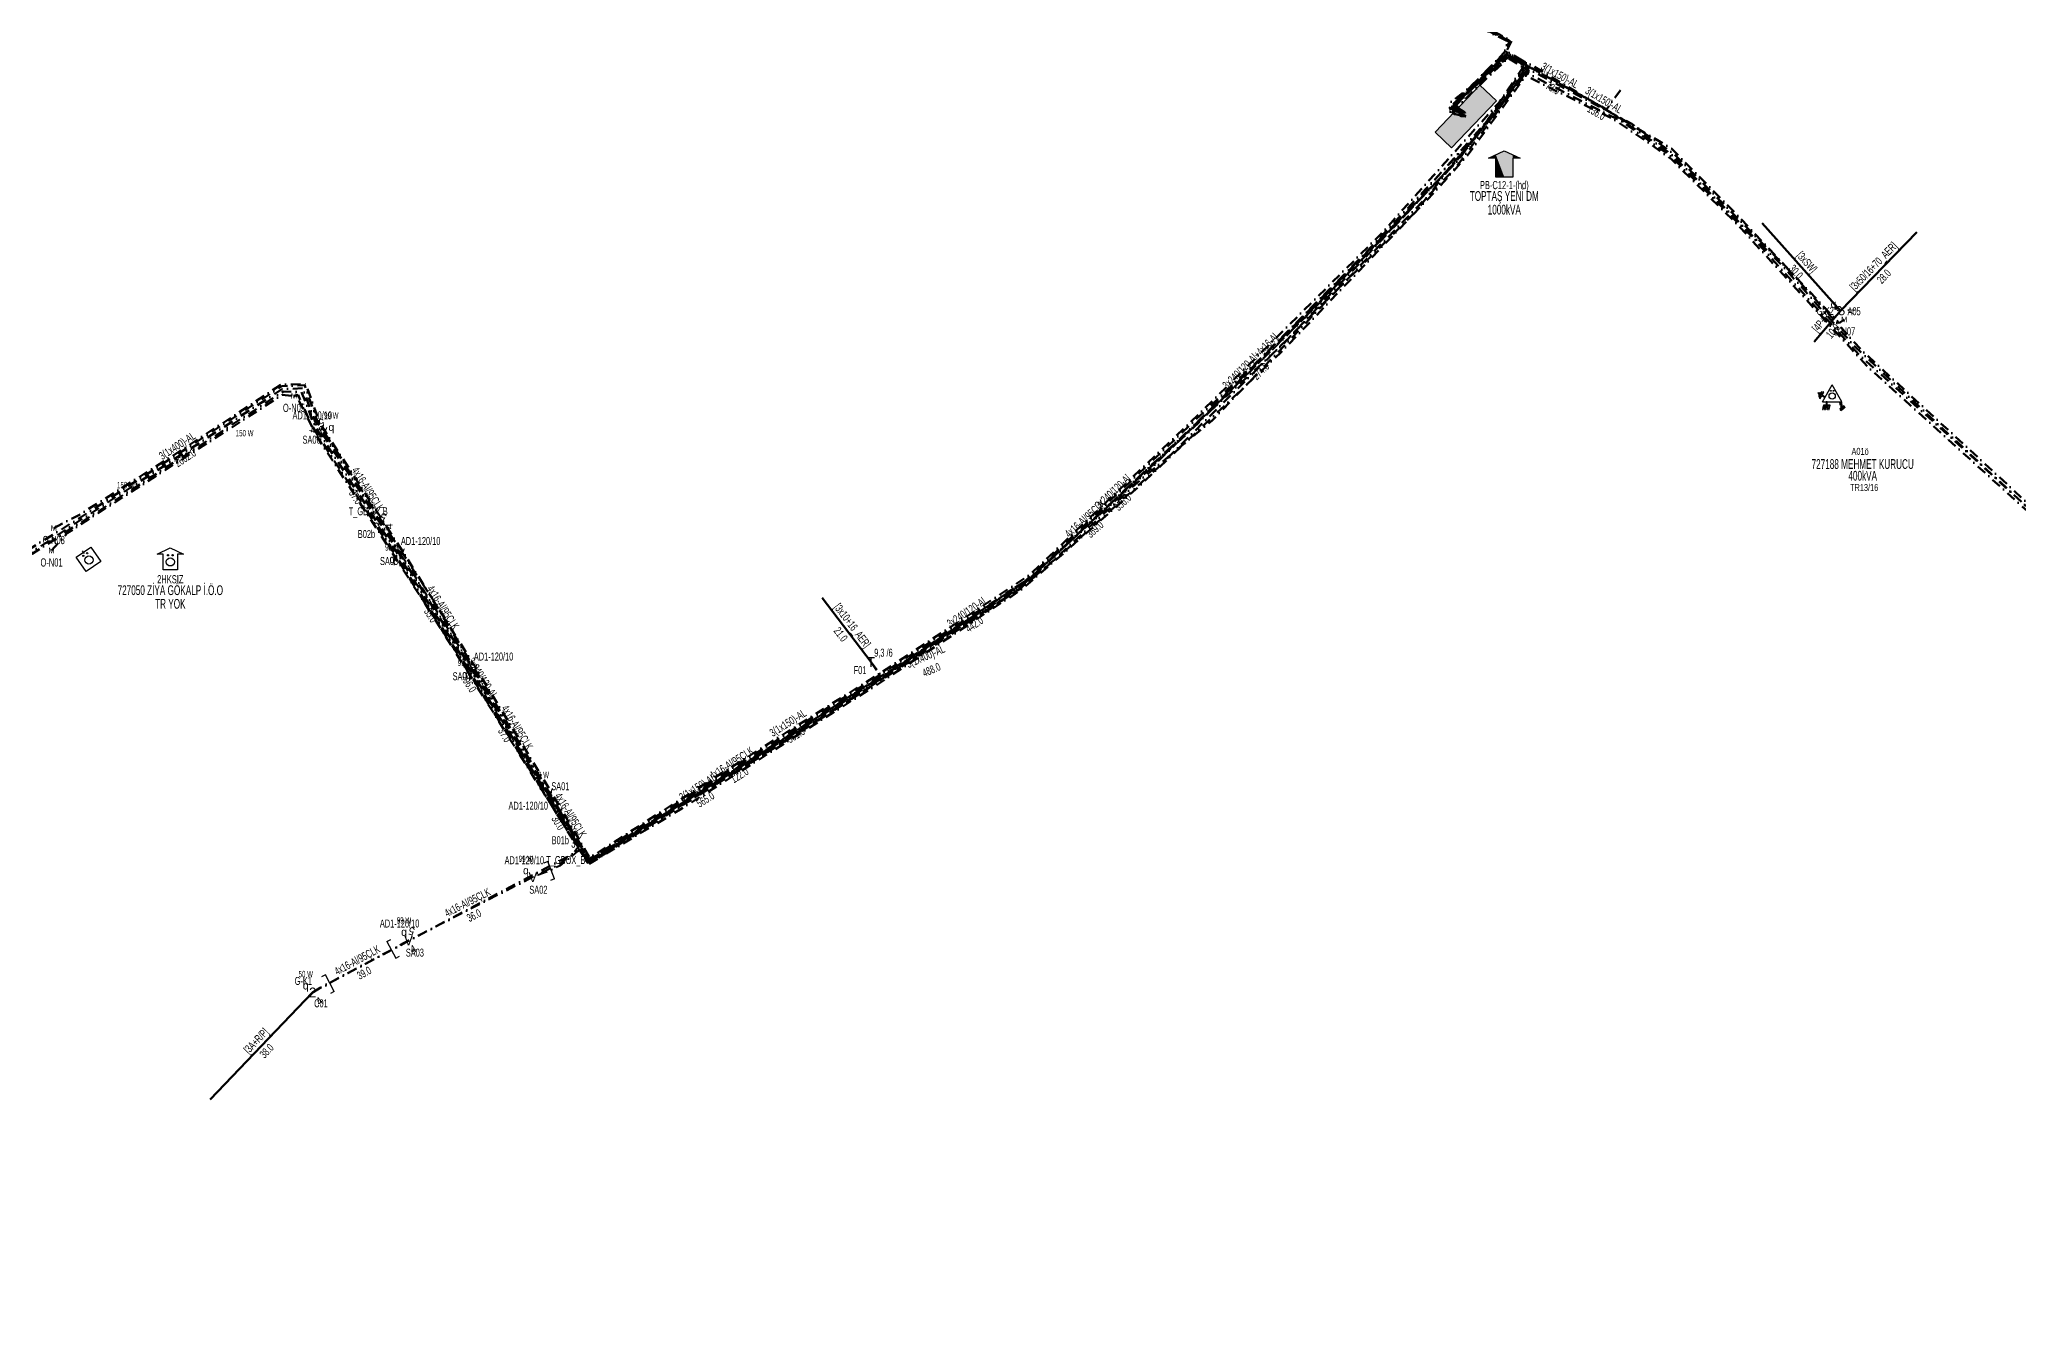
# Model space of a CAD drawing. Header units: millimetres. Extents: x 524161 to 529034, y 4027937 to 4030642.
# Drawn here: x 527295 to 527802, y 4029911 to 4030238 of the extents above; entities that cross this region are included whole.
import ezdxf
from ezdxf.enums import TextEntityAlignment as Align

# ---------------------------------------------------------------- set-up
doc = ezdxf.new("R2010")
doc.units = ezdxf.units.MM
doc.linetypes.add('DASHDOT', pattern=[5, 2.5, -1.25, 0, -1.25])
for name, color, linetype in [('DIREK_AG_TADILAT_BYSK', 3, 'Continuous'), ('LAMBA_GUCU', 4, 'Continuous'), ('NIA_AG', 5, 'Continuous')]:
    doc.layers.add(name, color=color, linetype=linetype)
for name, color, linetype, lineweight in [('DIREK_AG_YENI', 108, 'Continuous', 25), ('DIREK_AYD_YENI', 152, 'Continuous', 25), ('DIREK_BOX_YENI', 5, 'Continuous', 25), ('DIREK_OG_YENI', 10, 'Continuous', 25), ('HAT_AG_HAVAI_BYSK', 3, 'Continuous', 50), ('HAT_AG_YERALTI_YENI', 3, 'DASHDOT', 50), ('HAT_AYD_YERALTI_YENI', 4, 'DASHDOT', 40), ('HAT_BOX_YERALTI_YENI', 5, 'DASHDOT', 50), ('HAT_OG_HAVAI_BYSK', 1, 'Continuous', 70), ('HAT_OG_YERALTI_YENI', 1, 'DASHDOT', 70), ('NODE_OG_YENI', 5, 'Continuous', 25), ('TRAFO_MEVCUT', 5, 'Continuous', 30), ('TRAFO_TADILAT_BYSK', 5, 'Continuous', 30), ('TRAFO_YENI', 5, 'Continuous', 30)]:
    doc.layers.add(name, color=color, linetype=linetype, lineweight=lineweight)
doc.styles.add('Direk', font='B_CAD')
doc.styles.get("Standard").update_dxf_attribs({"font": 'Arial'})

# ---------------------------------------------------------------- blocks, each defined once
blk = doc.blocks.new('YENI_BINA_KARE')
blk.add_hatch(color=5).paths.add_polyline_path([(-2.25, -2.25), (2.25, -2.25), (2.25, 2.25), (-2.25, 2.25)])
at = {"layer": 'TRAFO_TADILAT_BYSK', "linetype": 'Continuous'}
for p, q in [((-2.25, -2.25), (-2.25, 2.25)), ((-2.25, 2.25), (2.25, 2.25)), ((0, 1.8), (0, 2.7)), ((2.25, 2.25), (2.25, -2.25)), ((2.25, -2.25), (-2.25, -2.25))]:
    blk.add_line(p, q, dxfattribs=at)
blk = doc.blocks.new('YENI_BETKOSK')
at = {"layer": 'TRAFO_YENI', "linetype": 'Continuous'}
for p, q in [((-3.4, 2), (0, 3.6)), ((-1.8, 2), (-3.4, 2)), ((-1.8, -2), (-1.8, 2)), ((0, 3.6), (3.4, 2)), ((3.4, 2), (1.8, 2)), ((1.8, 2), (1.8, -2)), ((1.8, -2), (-1.8, -2))]:
    blk.add_line(p, q, dxfattribs=at)
for points in [[(-3.4, 2), (-1.8, 2), (-1.8, 2.752941)], [(-1.8, 2.752941), (0, -2), (0, 3.6)], [(-1.8, -2), (-1.8, 2.752941), (0, -2)], [(0, -2), (0, 3.6), (1.8, -2)], [(0, 3.6), (1.8, -2), (1.8, 2.752941)], [(1.8, 2), (1.8, 2.752941), (3.4, 2)]]:
    blk.add_solid(points, dxfattribs=at)
blk = doc.blocks.new('MEV_DIREK_OZEL')
h = blk.add_hatch(color=32)
h.paths.add_polyline_path([(-2.12, 1), (-2.34, 1.12), (-3.29, -0.52), (-3.08, -0.65), (-2.65, 0.09), (-1.88, -0.36), (-1.78, -0.19), (-2.55, 0.26)])
h.paths.add_polyline_path([(-3.44, -0.15), (-3.31, -0.22), (-2.59, 1.01), (-2.72, 1.09)])
h.paths.add_polyline_path([(-3.52, 0.32), (-3.39, 0.24), (-3.03, 0.85), (-3.16, 0.92)])
h.paths.add_polyline_path([(-3.56, 0.84), (-3.64, 0.71), (-3.51, 0.63), (-3.43, 0.76)])
h.paths.add_polyline_path([(-1.49, -2.34), (-2.24, -2.34), (-2.5, -3.47), (-2.4, -3.47), (-2.19, -2.54), (-1.89, -2.54), (-2.1, -3.47), (-2, -3.47), (-1.79, -2.54), (-1.49, -2.54), (-1.7, -3.48), (-1.6, -3.48), (-1.39, -2.54), (-1.09, -2.54), (-1.3, -3.48), (-1.2, -3.48), (-0.99, -2.54), (-0.69, -2.55), (-0.9, -3.48), (-0.8, -3.48), (-0.54, -2.35), (-1.29, -2.34), (-1.29, -1.44), (-1.49, -1.44)])
at = {"layer": 'TRAFO_MEVCUT'}
for points in [[(2.4, -1.57), (2.17, -1.92), (2.12, -1.44), (1.99, -1.44), (2.06, -2.32), (2.29, -1.96), (2.35, -2.67), (2.14, -2.67), (2.44, -2.87), (2.45, -2.86), (2.69, -2.49), (2.49, -2.63)], [(2.4, -1.57), (2.17, -1.92), (2.12, -1.44), (1.99, -1.44), (2.06, -2.32), (2.29, -1.96), (2.35, -2.67), (2.14, -2.67), (2.44, -2.87), (2.02, -3.19), (2.24, -3.79), (2.3, -3.74), (2.13, -3.26), (2.3, -3.13), (2.48, -3.6), (2.54, -3.56), (2.36, -3.08), (2.54, -2.94), (2.72, -3.42), (2.78, -3.38), (2.6, -2.9), (2.78, -2.76), (2.95, -3.24), (3.01, -3.2), (2.84, -2.72), (3.01, -2.58), (3.19, -3.06), (3.25, -3.01), (3.03, -2.42), (2.45, -2.86), (2.69, -2.49), (2.49, -2.63)], [(3.01, -2.58), (3.19, -3.06), (3.25, -3.01), (3.03, -2.42), (2.45, -2.86), (2.69, -2.49), (2.49, -2.63), (2.4, -1.57), (2.17, -1.92), (2.12, -1.44), (1.99, -1.44), (2.06, -2.32), (2.29, -1.96), (2.35, -2.67), (2.14, -2.67), (2.44, -2.87), (2.02, -3.19), (2.24, -3.79), (2.3, -3.74), (2.13, -3.26), (2.3, -3.13), (2.48, -3.6), (2.54, -3.56), (2.36, -3.08), (2.54, -2.94), (2.72, -3.42), (2.78, -3.38), (2.6, -2.9), (2.78, -2.76), (2.95, -3.24), (3.01, -3.2), (2.84, -2.72)]]:
    blk.add_hatch(color=32, dxfattribs=at).paths.add_polyline_path(points)
at = {"layer": 'TRAFO_MEVCUT', "linetype": 'Continuous'}
for p, q in [((-2.5, -1.44), (0, 2.89)), ((2.5, -1.44), (0, 2.89)), ((-2.5, -1.44), (2.5, -1.44))]:
    blk.add_line(p, q, dxfattribs=at)
at = {"layer": 'TRAFO_MEVCUT', "color": 32, "flags": 128}
blk.add_lwpolyline([(1.99, -1.44), (2.12, -1.44), (2.17, -1.92), (2.4, -1.57), (2.49, -2.63), (2.69, -2.49), (2.45, -2.86), (3.03, -2.42), (3.25, -3.01), (3.19, -3.06), (3.01, -2.58), (2.84, -2.72), (3.01, -3.2), (2.95, -3.24), (2.78, -2.76), (2.6, -2.9), (2.78, -3.38), (2.72, -3.42), (2.54, -2.94), (2.36, -3.08), (2.54, -3.56), (2.48, -3.6), (2.3, -3.13), (2.13, -3.26), (2.3, -3.74), (2.24, -3.79), (2.02, -3.19), (2.44, -2.87), (2.14, -2.67), (2.35, -2.67), (2.29, -1.96), (2.06, -2.32), (1.99, -1.44)], dxfattribs=at)
at = {"layer": 'TRAFO_MEVCUT', "linetype": 'Continuous'}
for centre, radius in [((0, 0), 0.804), ((-0.34, 1.34), 0.12), ((0.34, 1.34), 0.12)]:
    blk.add_circle(centre, radius, dxfattribs=at)
at = {"layer": 'TRAFO_TADILAT_BYSK', "color": 32, "flags": 128}
for points in [[(-3.51, 0.63), (-3.43, 0.76), (-3.56, 0.84), (-3.64, 0.71), (-3.51, 0.63)], [(-3.39, 0.24), (-3.03, 0.85), (-3.16, 0.92), (-3.52, 0.32), (-3.39, 0.24)], [(-3.31, -0.22), (-2.59, 1.01), (-2.72, 1.09), (-3.44, -0.15), (-3.31, -0.22)], [(-1.78, -0.19), (-2.55, 0.26), (-2.12, 1), (-2.34, 1.12), (-3.29, -0.52), (-3.08, -0.65), (-2.65, 0.09), (-1.88, -0.36), (-1.78, -0.19)], [(-1.29, -1.44), (-1.49, -1.44), (-1.49, -2.34), (-2.24, -2.34), (-2.5, -3.47), (-2.4, -3.47), (-2.19, -2.54), (-1.89, -2.54), (-2.1, -3.47), (-2, -3.47), (-1.79, -2.54), (-1.49, -2.54), (-1.7, -3.48), (-1.6, -3.48), (-1.39, -2.54), (-1.09, -2.54), (-1.3, -3.48), (-1.2, -3.48), (-0.99, -2.54), (-0.69, -2.55), (-0.9, -3.48), (-0.8, -3.48), (-0.54, -2.35), (-1.29, -2.34), (-1.29, -1.44)]]:
    blk.add_lwpolyline(points, dxfattribs=at)
blk = doc.blocks.new('MEV_OZELBINA_KARE')
at = {"layer": 'TRAFO_MEVCUT', "linetype": 'Continuous'}
for p, q in [((-2.25, 2.25), (2.25, 2.25)), ((-2.25, -2.25), (-2.25, 2.25)), ((0, 1.8), (0, 2.7)), ((2.25, 2.25), (2.25, -2.25)), ((2.25, -2.25), (-2.25, -2.25))]:
    blk.add_line(p, q, dxfattribs=at)
for centre, radius in [((0, -0.215091), 1.049264), ((-0.592312, 1.488957), 0.15614), ((0.592312, 1.488957), 0.15614)]:
    blk.add_circle(centre, radius, dxfattribs=at)
blk = doc.blocks.new('MEV_KSIZ_OZEL')
at = {"layer": 'TRAFO_MEVCUT', "linetype": 'Continuous'}
for p, q in [((-3.4, 2), (0, 3.6)), ((-1.8, 2), (-3.4, 2)), ((-1.8, -2), (-1.8, 2)), ((0, 3.6), (3.4, 2)), ((3.4, 2), (1.8, 2)), ((1.8, 2), (1.8, -2)), ((1.8, -2), (-1.8, -2))]:
    blk.add_line(p, q, dxfattribs=at)
for centre, radius in [((0, 0), 1.049264), ((-0.592312, 1.704048), 0.15614), ((0.592312, 1.704048), 0.15614)]:
    blk.add_circle(centre, radius, dxfattribs=at)
blk = doc.blocks.new('AG_NIA', base_point=(-64.4296, 129.8924))
at = {"layer": 'NIA_AG'}
for p, q in [((-64.429604, 132.292432), (-65.529604, 132.292432)), ((-64.429604, 127.492432), (-64.429604, 132.292432)), ((-64.429604, 127.492432), (-65.529604, 127.492432))]:
    blk.add_line(p, q, dxfattribs=at)

msp = doc.modelspace()

# ---------------------------------------------------------------- linework, layer by layer
at = {"layer": 'HAT_AG_HAVAI_BYSK'}
for p, q in [((527775.942, 4030188.415), (527756.368, 4030168.254)), ((527756.368, 4030168.254), (527749.628, 4030160.24)), ((527495.439, 4030094.647), (527507.974658, 4030078.209538)), ((527338.608, 4029966.123), (527364.905, 4029993.523))]:
    msp.add_line(p, q, dxfattribs=at)
at = {"layer": 'HAT_AG_YERALTI_YENI', "flags": 128}
for points in [[(527412.585, 4030283.122), (527414.999916, 4030284.005825), (527418.790225, 4030287.437053), (527427.288497, 4030278.898882), (527485.871971, 4030314.437867), (527510.25312, 4030328.382481), (527533.281548, 4030309.962209), (527566.959106, 4030291.018582), (527671.545669, 4030237.201462), (527669.79163, 4030233.781085), (527656.811738, 4030220.888894), (527660.371, 4030218.045)], [(527646.282, 4030253.299), (527644.705441, 4030250.938656), (527671.601107, 4030237.335587), (527670.571555, 4030232.702601), (527656.672599, 4030220.450929), (527660.371, 4030218.045)], [(527660.371, 4030218.045), (527657.231722, 4030220.407964), (527671.185282, 4030234.534861), (527676.905375, 4030231.068138), (527667.891895, 4030219.194611), (527645.098191, 4030193.540861), (527587.405444, 4030135.501032), (527547.8184, 4030099.12221), (527518.97706, 4030079.730968), (527435.030717, 4030026.709143), (527433.730696, 4030030.175866), (527366.856416, 4029994.747205), (527364.905, 4029993.523)], [(527507.974658, 4030078.209538), (527510.897782, 4030074.260756), (527535.872547, 4030091.184108), (527549.274573, 4030100.19785), (527590.449016, 4030138.137106), (527622.489393, 4030169.966908), (527643.953935, 4030191.848638), (527659.331605, 4030208.143714), (527676.30624, 4030230.605617), (527670.910828, 4030233.91614), (527657.182794, 4030220.858728), (527660.141422, 4030219.044103), (527660.371, 4030218.045)]]:
    msp.add_lwpolyline(points, dxfattribs=at)
at = {"layer": 'HAT_AYD_YERALTI_YENI', "flags": 128}
for points in [[(527425.386, 4030044.558), (527433.373387, 4030031.306617), (527435.506755, 4030027.37322), (527468.84063, 4030047.706884), (527518.548112, 4030079.761985), (527548.045316, 4030099.07125), (527580.045836, 4030128.138389), (527620.491229, 4030167.717943), (527655.069441, 4030203.68917), (527667.591241, 4030218.543537), (527676.324717, 4030230.943738), (527670.657958, 4030234.010455), (527656.191056, 4030219.876892), (527659.191105, 4030218.076862), (527660.371, 4030218.045)], [(527367.574863, 4030137.084722), (527387.433301, 4030105.97402)], [(527387.433301, 4030105.97402), (527406.056527, 4030076.407375)], [(527406.056527, 4030076.407375), (527425.386, 4030044.558)], [(527507.974658, 4030078.209538), (527510.593039, 4030074.503819), (527435.922048, 4030027.033487), (527433.211274, 4030030.039914), (527428.236834, 4030025.988567), (527424.698315, 4030024.347514), (527421.318781, 4030023.049319)], [(527425.386, 4030044.558), (527433.460562, 4030031.456627), (527431.609523, 4030028.99869), (527427.85222, 4030026.249371), (527421.318781, 4030023.049319)], [(527421.318781, 4030023.049319), (527389.472327, 4030006.832019)], [(527389.472327, 4030006.832019), (527364.905, 4029993.523)]]:
    msp.add_lwpolyline(points, dxfattribs=at)
at = {"layer": 'HAT_BOX_YERALTI_YENI', "flags": 128}
for points in [[(527431.75824, 4030031.7373), (527432.612694, 4030032.499073), (527436.212752, 4030027.098985), (527473.346689, 4030050.832704), (527541.09871, 4030093.614762), (527549.01928, 4030099.736249), (527593.341037, 4030141.325469), (527658.366336, 4030206.689257), (527676.093126, 4030231.011389), (527670.959709, 4030234.344777), (527656.626143, 4030220.144546), (527660.371, 4030218.045)], [(527381.648818, 4030112.890384), (527431.812681, 4030033.699092), (527431.75824, 4030031.7373)]]:
    msp.add_lwpolyline(points, dxfattribs=at)
at = {"layer": 'HAT_OG_HAVAI_BYSK'}
msp.add_line((527736.35146, 4030190.70201), (527756.368, 4030168.254), dxfattribs=at)
at = {"layer": 'HAT_OG_YERALTI_YENI', "flags": 128}
for points in [[(527535.621, 4030342.471), (527532.882605, 4030343.089425), (527515.531657, 4030332.160581), (527516.883679, 4030325.400471), (527532.5446, 4030311.654914), (527578.626015, 4030286.755177), (527663.191449, 4030242.285637), (527672.09226, 4030237.328223), (527670.402233, 4030233.948168), (527656.093333, 4030218.963258), (527660.371, 4030218.045)], [(527419.821, 4030273.722), (527429.63889, 4030280.977333), (527482.099192, 4030312.562432), (527512.730539, 4030329.676534), (527514.930575, 4030324.47645), (527533.73088, 4030309.142867), (527580.031965, 4030283.621941), (527671.023251, 4030237.341079), (527670.407856, 4030234.571803), (527656.150621, 4030220.223024), (527660.371, 4030218.045)], [(527514.880795, 4030330.125318), (527516.024973, 4030324.917874), (527532.578576, 4030310.617641), (527582.912688, 4030283.338239), (527671.714583, 4030237.335161), (527670.761234, 4030234.475115), (527656.54767, 4030220.174883), (527660.371, 4030218.045)], [(527298.004988, 4030106.788011), (527302.060172, 4030111.302486), (527357.114706, 4030146.67458), (527360.858357, 4030146.366882), (527365.678948, 4030136.520569), (527393.399975, 4030093.665647), (527424.519469, 4030043.995088), (527431.100533, 4030033.699776), (527435.839006, 4030026.650422), (527493.223335, 4030062.478837), (527529.728109, 4030086.01629), (527545.823375, 4030096.75248), (527560.320201, 4030108.94429), (527581.444915, 4030127.998355), (527647.20249, 4030193.269581), (527676.822204, 4030230.602162), (527671.62212, 4030233.462208), (527656.454078, 4030221.64987), (527660.371, 4030218.045)], [(527298.572936, 4030112.533275), (527305.52114, 4030116.173378), (527330.976807, 4030132.317948), (527356.883794, 4030149.340639), (527363.140306, 4030149.443205), (527366.832674, 4030139.237911), (527387.947047, 4030106.582086), (527406.598064, 4030076.855745), (527426.008706, 4030044.892275), (527435.900382, 4030028.080037), (527465.593172, 4030047.105987), (527509.774684, 4030074.989378), (527548.417187, 4030100.360555), (527592.245809, 4030141.980725), (527638.783181, 4030188.061132), (527668.971202, 4030221.734342), (527675.323435, 4030231.054056), (527670.810541, 4030233.874615), (527657.27186, 4030220.797479), (527660.371, 4030218.045)], [(527360.111812, 4030146.400358), (527361.178496, 4030146.667029), (527364.645219, 4030138.800234), (527382.770194, 4030110.749437), (527418.957855, 4030053.243125), (527431.153814, 4030033.390429), (527435.558591, 4030026.390631), (527459.097435, 4030040.442141), (527508.321564, 4030071.613283), (527534.473213, 4030088.792543), (527546.473408, 4030096.726005), (527558.549933, 4030107.177682), (527575.776154, 4030122.439167), (527613.011126, 4030157.577195), (527652.586931, 4030198.893298), (527660.687549, 4030207.903111), (527676.617008, 4030229.626252), (527671.21692, 4030233.026307), (527658.216709, 4030220.559438), (527660.371, 4030218.045)], [(528126.853823, 4029657.591163), (528161.086722, 4029667.762433), (528155.667368, 4029693.687454), (528128.720219, 4029724.278473), (528124.228417, 4029733.687679), (528129.073162, 4029739.321104), (528114.44028, 4029761.395113), (528095.468306, 4029784.51668), (528077.968687, 4029807.209369), (528061.068413, 4029832.343111), (528043.398418, 4029852.864863), (528026.680998, 4029879.199661), (528003.377579, 4029919.566125), (527964.655349, 4029980.468961), (527949.72468, 4029999.688029), (527913.896098, 4030023.57375), (527868.5549, 4030061.332457), (527806.498427, 4030115.740319), (527760.152823, 4030158.963277), (527741.100374, 4030180.183657), (527712.859376, 4030208.547458), (527696.267129, 4030219.939586), (527671.015396, 4030233.796353), (527663.081934, 4030225.396217), (527656.548495, 4030218.862777), (527660.371, 4030218.045)], [(527699.997, 4030224.817), (527696.455642, 4030219.855197), (527670.72189, 4030234.055428), (527656.588327, 4030220.321871), (527660.371, 4030218.045)], [(527757.323948, 4030166.013458), (527756.033422, 4030165.084594), (527728.96603, 4030193.745043), (527713.060242, 4030209.793309), (527676.572983, 4030231.546995), (527671.372898, 4030234.147038), (527656.812662, 4030220.626818), (527660.371, 4030218.045)], [(526005.13, 4028108.118), (526036.584425, 4028099.993211), (526021.639844, 4028023.317953), (526025.638449, 4028018.176889), (526160.067739, 4028000.659191), (526303.133008, 4027983.158803), (526351.840403, 4027979.257821), (526353.89097, 4027997.566451), (526369.563158, 4028042.971856), (526398.832723, 4028135.494036), (526417.063516, 4028190.536719), (526443.866874, 4028276.045381), (526478.305826, 4028388.130191), (526515.0377, 4028500.61163), (526534.423798, 4028558.532714), (526552.220092, 4028600.319819), (526576.275398, 4028703.33293), (526610.676849, 4028825.815043), (526638.463236, 4028921.50473), (526671.010398, 4029029.079225), (526698.034375, 4029120.235972), (526729.062561, 4029231.188529), (526761.984739, 4029336.617303), (526780.190703, 4029372.622099), (526793.210588, 4029394.371329), (526779.14956, 4029404.770632), (526810.054528, 4029448.125469), (526850.74737, 4029510.783203), (526908.272222, 4029600.650468), (526935.368996, 4029633.166596), (526984.70251, 4029699.774299), (527008.171691, 4029736.78486), (527018.658528, 4029731.931448), (527033.478769, 4029753.771803), (527063.269223, 4029799.327103), (527064.742581, 4029804.093847), (527091.855934, 4029847.670537), (527131.357585, 4029907.180899), (527179.00403, 4029980.115568), (527203.185204, 4030017.644649), (527231.374032, 4030060.889667), (527239.477903, 4030073.713484), (527294.685467, 4030107.600702), (527357.043625, 4030148.136221), (527362.330377, 4030148.396225), (527365.710432, 4030139.382745), (527384.2574, 4030110.695613), (527418.449117, 4030055.864233), (527430.567345, 4030035.959496), (527435.680762, 4030027.292688), (527459.947823, 4030042.286265), (527487.839731, 4030059.693204), (527510.177642, 4030073.895064), (527529.335446, 4030086.862165), (527546.135719, 4030097.329002), (527561.802641, 4030111.862571), (527578.869585, 4030127.796164), (527613.615693, 4030159.743731), (527657.880718, 4030206.523633), (527668.435368, 4030219.506538), (527675.460697, 4030229.457766), (527700.585772, 4030216.613557), (527712.753969, 4030207.938083), (527733.597641, 4030187.319748), (527738.593503, 4030181.777097), (527761.127203, 4030156.990028), (527785.35093, 4030135.132339), (527832.861985, 4030091.783801), (527858.64679, 4030069.150932), (527892.197964, 4030041.122704), (527918.675061, 4030019.039679), (527949.208224, 4029999.097355), (527956.477385, 4029990.123365), (527976.757714, 4029960.491551), (527998.502734, 4029926.127659), (528021.016303, 4029887.966608), (528042.423318, 4029853.039374), (528060.877387, 4029831.55332), (528075.974966, 4029807.892936), (528091.625171, 4029788.310109), (528105.370728, 4029771.74784), (528114.929611, 4029760.055301), (528128.337162, 4029739.774971), (528123.830422, 4029734.141547), (528128.675167, 4029723.212702), (528139.249103, 4029709.421583), (528154.515476, 4029694.03279), (528160.582242, 4029668.032368), (528137.106033, 4029661.202532), (528126.853823, 4029657.591163)], [(526373.838, 4027975.531), (526354.194776, 4027978.364674), (526352.504749, 4027979.266022), (526354.420113, 4027996.729639), (526373.76006, 4028054.5739), (526389.527274, 4028104.037324), (526415.507072, 4028183.97582), (526443.700532, 4028272.915093), (526466.333401, 4028348.030641), (526487.725792, 4028415.818059), (526513.177209, 4028492.618662), (526534.684695, 4028556.793466), (526540.543457, 4028571.215033), (526553.268485, 4028601.493374), (526562.507301, 4028638.448641), (526579.39609, 4028708.263146), (526598.204091, 4028778.421339), (526614.651265, 4028836.864614), (526627.950706, 4028883.029628), (526642.255875, 4028930.895682), (526655.309071, 4028975.071641), (526670.81874, 4029025.661294), (526689.704957, 4029089.933072), (526704.862488, 4029142.685784), (526720.888339, 4029198.992388), (526735.702022, 4029250.273155), (526749.911533, 4029295.750531), (526759.520349, 4029327.694479), (526762.6404, 4029336.447955), (526775.727279, 4029362.448377), (526779.546468, 4029369.96569), (526789.290216, 4029386.735193), (526793.795564, 4029394.312933), (526779.949185, 4029405.031056), (526802.099268, 4029436.456281), (526822.191999, 4029465.877484), (526851.426966, 4029509.705372), (526879.105684, 4029551.675966), (526909.199031, 4029600.338151), (526944.560184, 4029644.586296), (526951.626966, 4029654.186452), (526954.627014, 4029657.053165), (526969.893929, 4029678.986855), (527001.614676, 4029725.365783), (527008.466285, 4029736.142662), (527018.66645, 4029731.342584), (527031.466658, 4029749.676215), (527052.924845, 4029782.600064), (527064.306323, 4029799.648125), (527065.906349, 4029805.71489), (527088.366654, 4029840.572069), (527115.01834, 4029881.419886), (527143.67286, 4029925.06386), (527174.588794, 4029972.306281), (527191.181041, 4029997.492642), (527209.173837, 4030025.611368), (527226.766871, 4030052.665197), (527239.55804, 4030072.58358), (527266.811067, 4030089.975875), (527293.057981, 4030105.957256), (527326.679665, 4030127.639298), (527353.742719, 4030145.21809), (527357.420292, 4030147.572764), (527362.087034, 4030147.367633), (527365.522987, 4030138.495694), (527385.920775, 4030107.125309), (527414.059799, 4030062.119876), (527435.638602, 4030026.859726), (527474.859687, 4030051.059103), (527507.67452, 4030071.801953), (527527.335414, 4030084.9288), (527546.335723, 4030097.128999), (527553.735843, 4030103.329099), (527576.269542, 4030124.262773), (527595.287179, 4030140.050664), (527615.94884, 4030161.46033), (527634.520897, 4030181.057278), (527657.666406, 4030204.814366), (527675.452086, 4030228.600284), (527697.985786, 4030217.46677), (527706.769849, 4030211.602391), (527713.036617, 4030207.068984), (527730.28321, 4030190.012094), (527763.203381, 4030154.025347), (527784.062119, 4030135.169269), (527812.184698, 4030109.715571), (527843.765909, 4030081.334764), (527874.745393, 4030054.62107), (527905.412557, 4030028.820651), (527919.527448, 4030017.699468), (527945.461202, 4030000.76586), (527948.905644, 4029998.383793), (527966.50593, 4029973.983396), (527977.776068, 4029958.031746), (527994.536435, 4029931.068699), (528012.887489, 4029900.727718), (528029.189787, 4029873.560212), (528042.564891, 4029851.982056), (528055.734676, 4029837.224362), (528060.247569, 4029831.993508), (528070.463591, 4029816.061377), (528074.640413, 4029808.967138), (528086.865325, 4029793.312291), (528096.211438, 4029782.232895), (528104.489108, 4029772.060915), (528114.755672, 4029759.751584), (528119.459132, 4029752.529497), (528126.25025, 4029742.218258), (528127.82565, 4029739.584518), (528123.425639, 4029734.152781), (528127.913104, 4029723.786873), (528131.577835, 4029718.83832), (528141.850536, 4029706.003067), (528154.27242, 4029693.623077), (528160.107131, 4029668.196372), (528131.940993, 4029660.109456), (528126.853823, 4029657.591163)], [(526438.31, 4029502.833), (526440.204875, 4029506.449965), (526516.515248, 4029467.196261), (526525.44986, 4029476.423811), (526550.935474, 4029525.63741), (526563.119203, 4029543.33286), (526588.512949, 4029526.345918), (526607.01512, 4029513.73827), (526650.617829, 4029485.683815), (526701.164717, 4029453.135111), (526766.917481, 4029409.490948), (526777.50832, 4029404.758872), (526806.126118, 4029444.418183), (526859.044137, 4029525.504806), (526907.471165, 4029600.840955), (526947.284872, 4029650.393385), (526951.751612, 4029655.860141), (526954.00777, 4029657.381693), (526980.208196, 4029695.648981), (527007.937084, 4029737.346519), (527018.510589, 4029732.319771), (527040.264275, 4029765.773648), (527062.690904, 4029799.538765), (527065.036927, 4029805.669968), (527088.021301, 4029842.737903), (527115.280387, 4029883.503829), (527152.675375, 4029941.278138), (527191.871993, 4030001.079), (527221.934411, 4030046.793281), (527239.260552, 4030074.253548), (527305.429027, 4030115.254773), (527357.00048, 4030148.904155), (527362.859242, 4030149.129492), (527366.351966, 4030139.327333), (527395.195101, 4030094.935945), (527435.795157, 4030027.671284), (527460.728896, 4030043.604877), (527508.835156, 4030074.008259), (527547.535742, 4030098.995696), (527621.746716, 4030169.302446), (527663.197456, 4030213.389629), (527675.500856, 4030230.672977), (527702.87515, 4030216.144238), (527713.803994, 4030208.370111), (527743.052274, 4030178.757953), (527761.755245, 4030158.139618), (527811.636188, 4030112.198283), (527862.072895, 4030067.939694), (527911.50642, 4030026.279289), (527932.575429, 4030012.308395), (527950.264383, 4030000.252866), (527962.385571, 4029984.398993), (527984.243259, 4029950.823781), (528006.534689, 4029915.703418), (528034.467181, 4029868.512606), (528044.156672, 4029852.739016), (528056.96512, 4029838.233436), (528068.006633, 4029823.473863), (528081.75219, 4029803.644207), (528097.855141, 4029782.255724), (528110.924686, 4029766.369466), (528125.156201, 4029746.323368), (528129.749609, 4029739.389922), (528124.636192, 4029733.496493), (528129.314173, 4029724.148), (528138.327653, 4029714.007835), (528147.687805, 4029703.694334), (528156.256468, 4029694.176786), (528161.716556, 4029667.396351), (528127.843959, 4029657.183636), (528126.853823, 4029657.591163)]]:
    msp.add_lwpolyline(points, dxfattribs=at)

# ---------------------------------------------------------------- block references
at = {"layer": 'NIA_AG'}
for p, rotation in [((527510.85997, 4030074.126038), 305.244193), ((527425.98626, 4030024.842258), 21.013495), ((527385.075996, 4030004.450365), 208.4460239999999), ((527369.301331, 4029995.904653), 28.44602399999999)]:
    msp.add_blockref('AG_NIA', p, dxfattribs=dict(at, rotation=rotation))
at = {"layer": 'TRAFO_MEVCUT'}
for name, p in [('MEV_DIREK_OZEL', (527754.240315, 4030146.382615)), ('MEV_KSIZ_OZEL', (527328.433005, 4030103.87571)), ('MEV_KSIZ_OZEL', (527328.433005, 4030103.87571))]:
    msp.add_blockref(name, p, dxfattribs=at)
at = {"layer": 'TRAFO_MEVCUT', "rotation": 34.62497600000001}
msp.add_blockref('MEV_OZELBINA_KARE', (527307.471, 4030104.526), dxfattribs=at)
msp.add_blockref('MEV_OZELBINA_KARE', (527307.471, 4030104.526), dxfattribs=at)
at = {"layer": 'TRAFO_YENI', "xscale": 3.7, "yscale": 1.3, "rotation": 46.287329}
msp.add_blockref('YENI_BINA_KARE', (527660.371, 4030218.045), dxfattribs=at)
msp.add_blockref('YENI_BINA_KARE', (527660.371, 4030218.045), dxfattribs=at)
at = {"layer": 'TRAFO_YENI', "xscale": 1.199999999999999, "yscale": 1.199999999999999}
msp.add_blockref('YENI_BETKOSK', (527670.237665, 4030204.911291), dxfattribs=at)
msp.add_blockref('YENI_BETKOSK', (527670.237665, 4030204.911291), dxfattribs=at)

# ---------------------------------------------------------------- texts
at = {"layer": 'DIREK_AG_TADILAT_BYSK', "style": 'Direk'}
msp.add_text('T', height=2.5, dxfattribs=at).set_placement((527507.974658, 4030078.209538), align=Align.MIDDLE_CENTER)
msp.add_text('T', height=2.5, dxfattribs=at).set_placement((527507.974658, 4030078.209538), align=Align.MIDDLE_CENTER)
at = {"layer": 'DIREK_AG_TADILAT_BYSK', "width": 0.53}
for s, p in [('9,3 /6', (527511.155659, 4030080.59969)), ('9,3 /6', (527511.155659, 4030080.59969)), ('F01', (527505.153445, 4030076.138124)), ('F01', (527505.153445, 4030076.138124))]:
    msp.add_text(s, height=2.05, dxfattribs=at).set_placement(p, align=Align.MIDDLE_CENTER)
at = {"layer": 'DIREK_AG_YENI', "linetype": 'ByBlock', "width": 0.53}
for s, p in [('G-K1', (527362.503974, 4029996.473328)), ('G-K1', (527362.503974, 4029996.473328)), ('C01', (527367.026513, 4029990.739265)), ('C01', (527367.026513, 4029990.739265))]:
    msp.add_text(s, height=2.05, dxfattribs=at).set_placement(p, align=Align.MIDDLE_CENTER)
at = {"layer": 'DIREK_AG_YENI', "color": 4, "style": 'Direk'}
msp.add_text('q', height=2, dxfattribs=at).set_placement((527363.137233, 4029995.290767), align=Align.MIDDLE_CENTER)
msp.add_text('q', height=2, dxfattribs=at).set_placement((527363.137233, 4029995.290767), align=Align.MIDDLE_CENTER)
at = {"layer": 'DIREK_AG_YENI', "linetype": 'ByBlock', "style": 'Direk'}
msp.add_text('2', height=2.5, dxfattribs=at).set_placement((527364.905, 4029993.523), align=Align.MIDDLE_CENTER)
msp.add_text('2', height=2.5, dxfattribs=at).set_placement((527364.905, 4029993.523), align=Align.MIDDLE_CENTER)
at = {"layer": 'DIREK_AG_YENI', "color": 32, "style": 'Direk'}
msp.add_text('4', height=2, rotation=397.311391, dxfattribs=at).set_placement((527366.60221, 4029991.296012), align=Align.MIDDLE_CENTER)
msp.add_text('4', height=2, rotation=397.311391, dxfattribs=at).set_placement((527366.60221, 4029991.296012), align=Align.MIDDLE_CENTER)
at = {"layer": 'DIREK_AYD_YENI', "width": 0.53}
for s, p in [('AD1-120/10', (527364.803099, 4030141.427033)), ('SA06', (527364.624658, 4030135.201561)), ('AD1-120/10', (527392.57844, 4030109.236481)), ('SA05', (527384.47744, 4030104.09975)), ('AD1-120/10', (527411.253946, 4030079.621088)), ('SA04', (527403.079642, 4030074.566681)), ('SA01', (527428.371839, 4030046.384135)), ('AD1-120/10', (527420.143795, 4030041.387363)), ('AD1-120/10', (527419.141967, 4030027.407502)), ('SA02', (527422.742366, 4030019.851913)), ('AD1-120/10', (527387.180517, 4030011.194242)), ('SA03', (527391.10016, 4030003.733606))]:
    msp.add_text(s, height=2.05, dxfattribs=at).set_placement(p, align=Align.MIDDLE_CENTER)
at = {"layer": 'DIREK_AYD_YENI', "color": 32, "style": 'Direk'}
for s, rotation, p in [('5', 190.050717, (527367.138563, 4030139.546356)), ('4', 257.550716, (527365.133645, 4030137.62366)), ('5', 162.351566, (527390.230266, 4030009.214355)), ('4', 387.716385, (527390.635065, 4030004.618867))]:
    msp.add_text(s, height=2, rotation=rotation, dxfattribs=at).set_placement(p, align=Align.MIDDLE_CENTER)
at = {"layer": 'DIREK_AYD_YENI', "style": 'Direk'}
for p in [(527367.574863, 4030137.084722), (527387.433301, 4030105.97402), (527406.056527, 4030076.407375), (527425.386, 4030044.558), (527421.318781, 4030023.049319), (527389.472327, 4030006.832019)]:
    msp.add_text('V', height=2.5, dxfattribs=at).set_placement(p, align=Align.MIDDLE_CENTER)
at = {"layer": 'DIREK_AYD_YENI', "color": 4, "style": 'Direk'}
for p in [(527369.682151, 4030138.429837), (527385.321972, 4030104.635256), (527403.930181, 4030075.092593), (527423.618233, 4030046.325767), (527419.551014, 4030024.817086), (527388.309589, 4030009.04517)]:
    msp.add_text('q', height=2, dxfattribs=at).set_placement(p, align=Align.MIDDLE_CENTER)
at = {"layer": 'DIREK_BOX_YENI', "width": 0.53}
for s, p in [('T_GBOX_B', (527379.141987, 4030116.847798)), ('B02b', (527378.692109, 4030111.017452)), ('B01b', (527428.35159, 4030032.540256)), ('T_GBOX_B', (527429.770279, 4030027.4616))]:
    msp.add_text(s, height=2.05, dxfattribs=at).set_placement(p, align=Align.MIDDLE_CENTER)
at = {"layer": 'DIREK_BOX_YENI', "color": 32, "style": 'Direk'}
for s, rotation, p in [('5', 512.352286, (527382.948113, 4030115.370673)), ('4', 452.352286, (527384.446458, 4030113.005306))]:
    msp.add_text(s, height=2, rotation=rotation, dxfattribs=at).set_placement(p, align=Align.MIDDLE_CENTER)
at = {"layer": 'DIREK_BOX_YENI', "style": 'Direk', "width": 0.8}
msp.add_text('J', height=2.25, rotation=32.592581, dxfattribs=at).set_placement((527381.648818, 4030112.890384), align=Align.MIDDLE_CENTER)
msp.add_text('J', height=2.25, dxfattribs=at).set_placement((527431.75824, 4030031.7373), align=Align.MIDDLE_CENTER)
at = {"layer": 'DIREK_OG_YENI', "color": 4, "style": 'Direk'}
msp.add_text('q', height=2, dxfattribs=at).set_placement((527754.600233, 4030170.021767), align=Align.MIDDLE_CENTER)
at = {"layer": 'DIREK_OG_YENI', "width": 0.53}
for s, p in [("G-K2''", (527752.831429, 4030168.202823)), ('A05', (527759.86523, 4030168.114777))]:
    msp.add_text(s, height=2.05, dxfattribs=at).set_placement(p, align=Align.MIDDLE_CENTER)
at = {"layer": 'DIREK_OG_YENI', "style": 'Direk'}
msp.add_text('8', height=2.5, rotation=35.197799, dxfattribs=at).set_placement((527756.368, 4030168.254), align=Align.MIDDLE_CENTER)
at = {"layer": 'DIREK_OG_YENI', "color": 32, "style": 'Direk'}
msp.add_text('4', height=2, rotation=447.720291, dxfattribs=at).set_placement((527759.165784, 4030168.142622), align=Align.MIDDLE_CENTER)
at = {"layer": 'HAT_AG_HAVAI_BYSK', "lineweight": 30, "width": 0.53}
for s, rotation, p in [('[3x50/16+70_AER]', 405.846362, (527765.545147, 4030178.926597)), ('[4P+R]', 409.935218, (527752.34748, 4030164.794105)), ('[3x10+16_AER]', 307.330135, (527502.38271, 4030086.943715)), ('[3A+R/P]', 46.176758, (527351.143243, 4029980.411571, 263682.4525))]:
    msp.add_text(s, height=2.05, rotation=rotation, dxfattribs=at).set_placement(p, align=Align.CENTER)
for s, rotation, p in [('28.0', 405.846362, (527766.764853, 4030177.742403)), ('10.0', 409.935218, (527753.64852, 4030163.699895)), ('21.0', 307.330135, (527501.030948, 4030085.912824)), ('38.0', 46.176758, (527352.369757, 4029979.234429, 263682.4525))]:
    msp.add_text(s, height=2.05, rotation=rotation, dxfattribs=at).set_placement(p, align=Align.TOP_CENTER)
at = {"layer": 'HAT_AG_YERALTI_YENI', "lineweight": 30, "width": 0.53}
for s, rotation, p in [('3x240/120-Al+4x16-Al', 44.811101, (527605.870149, 4030154.655026)), ('3x240/120-Al', 393.914593, (527532.923467, 4030090.131979))]:
    msp.add_text(s, height=2.05, rotation=rotation, dxfattribs=at).set_placement(p, align=Align.CENTER)
for s, rotation, p in [('274.0', 44.811101, (527607.068261, 4030153.448988)), ('442.0', 393.914593, (527533.871993, 4030088.721199))]:
    msp.add_text(s, height=2.05, rotation=rotation, dxfattribs=at).set_placement(p, align=Align.TOP_CENTER)
at = {"layer": 'HAT_AYD_YERALTI_YENI', "lineweight": 30, "width": 0.53}
for rotation, p in [(302.550715, (527378.22056, 4030121.98671)), (42.249915, (527563.474065, 4030114.234006)), (302.205711, (527397.464133, 4030091.643714)), (301.254519, (527416.448089, 4030060.923924)), (392.445204, (527472.801524, 4030051.485972)), (301.646118, (527430.14689, 4030038.453284)), (386.986746, (527405.009837, 4030015.698114)), (388.446024, (527376.783782, 4030000.924886))]:
    msp.add_text('4x16-Al/95ÇLK', height=2.05, rotation=rotation, dxfattribs=at).set_placement(p, align=Align.CENTER)
for s, rotation, p in [('37.0', 302.550715, (527376.787604, 4030121.072032)), ('369.0', 42.249915, (527564.617086, 4030112.975633)), ('35.0', 302.205711, (527396.025695, 4030090.737681)), ('37.0', 301.254519, (527414.994809, 4030060.041895)), ('122.0', 392.445204, (527473.713562, 4030050.051334)), ('30.0', 301.646118, (527428.699672, 4030037.561343)), ('36.0', 386.986746, (527405.78127, 4030014.183224)), ('39.0', 388.446024, (527377.593545, 4029999.430133))]:
    msp.add_text(s, height=2.05, rotation=rotation, dxfattribs=at).set_placement(p, align=Align.TOP_CENTER)
at = {"layer": 'HAT_BOX_YERALTI_YENI', "lineweight": 30, "width": 0.53}
for rotation, p in [(43.17823, (527570.598529, 4030121.150703)), (302.352286, (527407.448807, 4030073.749593))]:
    msp.add_text('3x240/120-Al', height=2.05, rotation=rotation, dxfattribs=at).set_placement(p, align=Align.CENTER)
for s, rotation, p in [('356.0', 43.17823, (527571.761788, 4030119.911014)), ('96.0', 302.352286, (527406.012691, 4030072.839883))]:
    msp.add_text(s, height=2.05, rotation=rotation, dxfattribs=at).set_placement(p, align=Align.TOP_CENTER)
at = {"layer": 'HAT_OG_HAVAI_BYSK', "lineweight": 30, "width": 0.53}
msp.add_text('[3xSW]', height=2.05, rotation=311.722889, dxfattribs=at).set_placement((527746.994147, 4030180.043704), align=Align.CENTER)
msp.add_text('30.0', height=2.05, rotation=311.722889, dxfattribs=at).set_placement((527745.725314, 4030178.912306), align=Align.TOP_CENTER)
at = {"layer": 'HAT_OG_YERALTI_YENI', "lineweight": 30, "width": 0.53}
for s, rotation, p in [('3(1x150)-AL', 331.109494, (527683.999433, 4030227.699525)), ('3(1x150)-AL', 329.196623, (527695.251892, 4030221.400242)), ('3(1x400)-AL', 33.123675, (527330.750273, 4030132.791333)), ('3(1x400)-AL', 23.789577, (527522.345592, 4030078.724497)), ('3(1x150)-AL', 32.25643, (527487.230275, 4030061.7665)), ('3(1x150)-AL', 31.978961, (527464.081004, 4030045.285635))]:
    msp.add_text(s, height=2.05, rotation=rotation, dxfattribs=at).set_placement(p, align=Align.CENTER)
for s, rotation, p in [('73.0', 331.109494, (527683.1781, 4030226.2111)), ('136.0', 329.196623, (527694.381333, 4030219.940062)), ('2662.0', 33.123675, (527331.679234, 4030131.367595)), ('488.0', 23.789577, (527523.031336, 4030077.168941)), ('561.0', 32.25643, (527488.137581, 4030060.328865)), ('565.0', 31.978961, (527464.981337, 4030043.843623))]:
    msp.add_text(s, height=2.05, rotation=rotation, dxfattribs=at).set_placement(p, align=Align.TOP_CENTER)
at = {"layer": 'LAMBA_GUCU', "width": 0.55}
for s, p in [('99 W', (527369.681494, 4030141.371942)), ('150 W', (527347.468906, 4030136.874695)), ('150 W', (527317.060833, 4030123.559148)), ('99 W', (527385.321314, 4030107.577361)), ('99 W', (527403.929523, 4030078.034699)), ('99 W', (527423.617575, 4030049.267872)), ('99 W', (527419.550356, 4030027.759191)), ('99 W', (527388.308931, 4030011.987276)), ('50 W', (527363.136575, 4029998.232872))]:
    msp.add_text(s, height=1.65, dxfattribs=at).set_placement(p, align=Align.MIDDLE_CENTER)
at = {"layer": 'NODE_OG_YENI', "style": 'Direk'}
for p in [(527757.323948, 4030166.013458), (527360.111812, 4030146.400358), (527298.572936, 4030112.533275), (527298.004988, 4030106.788011)]:
    msp.add_text('M', height=1.4, dxfattribs=at).set_placement(p, align=Align.MIDDLE_CENTER)
at = {"layer": 'NODE_OG_YENI', "width": 0.6}
for s, p in [('O-N07', (527757.323948, 4030164.013458)), ('O-N05', (527360.111812, 4030144.400358)), ('O-N08', (527298.572936, 4030110.533275)), ('O-N01', (527298.004988, 4030104.788011))]:
    msp.add_text(s, height=2.1, dxfattribs=at).set_placement(p, align=Align.TOP_CENTER)
at = {"layer": 'TRAFO_MEVCUT', "width": 0.6}
for s, height, p in [('727188 MEHMET KURUCU', 2.5, (527762.071339, 4030127.708522)), ('A01ö', 1.8, (527761.401045, 4030131.310055)), ('400kVA', 2.5, (527762.071339, 4030124.708522)), ('2HKSIZ', 2.1, (527328.433005, 4030098.37571)), ('2HKSIZ', 2.1, (527328.433005, 4030098.37571)), ('727050 ZİYA GÖKALP İ.Ö.O', 2.5, (527328.433005, 4030095.37571)), ('727050 ZİYA GÖKALP İ.Ö.O', 2.5, (527328.433005, 4030095.37571)), ('TR YOK', 2.5, (527328.433005, 4030091.87571)), ('TR YOK', 2.5, (527328.433005, 4030091.87571))]:
    msp.add_text(s, height=height, dxfattribs=at).set_placement(p, align=Align.CENTER)
msp.add_text('TR13/16', height=1.8, dxfattribs=at).set_placement((527762.437034, 4030123.841153), align=Align.TOP_CENTER)
at = {"layer": 'TRAFO_YENI', "width": 0.6}
for s, height, p in [('PB-C12-1-(hd)', 2.1, (527670.237665, 4030199.411291)), ('PB-C12-1-(hd)', 2.1, (527670.237665, 4030199.411291)), ('TOPTAŞ YENİ DM', 2.5, (527670.237665, 4030196.411291)), ('TOPTAŞ YENİ DM', 2.5, (527670.237665, 4030196.411291)), ('1000kVA', 2.5, (527670.237665, 4030192.911291)), ('1000kVA', 2.5, (527670.237665, 4030192.911291))]:
    msp.add_text(s, height=height, dxfattribs=at).set_placement(p, align=Align.CENTER)

doc.saveas('drawing.dxf')
